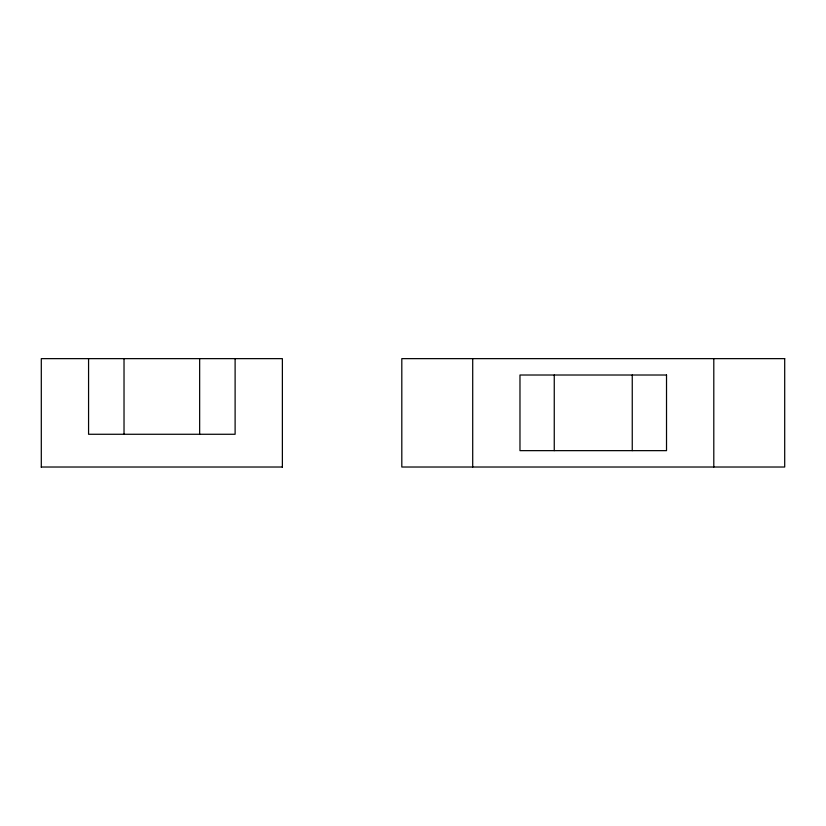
<?xml version="1.0" encoding="UTF-8"?>
<svg xmlns="http://www.w3.org/2000/svg" width="826" height="826" viewBox="0 0 826 826"><rect width="100%" height="100%" fill="white"/><g stroke="black" fill="none" stroke-linecap="round" stroke-linejoin="round"><path stroke-width="1.24" d="M41.3 467.02L282.378 467.02M713.798 358.639L713.798 467.02M632.251 375.014L632.251 450.645M554.256 375.014L554.256 450.645M472.709 358.639L472.709 467.02M282.378 467.361L282.378 358.639L41.3 358.639L41.3 467.361M235.111 358.639L235.111 434.269L88.568 434.269L88.568 358.639M199.655 358.639L199.655 434.269M124.024 358.639L124.024 434.269M784.7 358.639L401.808 358.639L401.808 467.02L784.7 467.02L784.7 358.639M666.52 375.014L519.977 375.014L519.977 450.645L666.52 450.645L666.52 375.014"/></g></svg>
